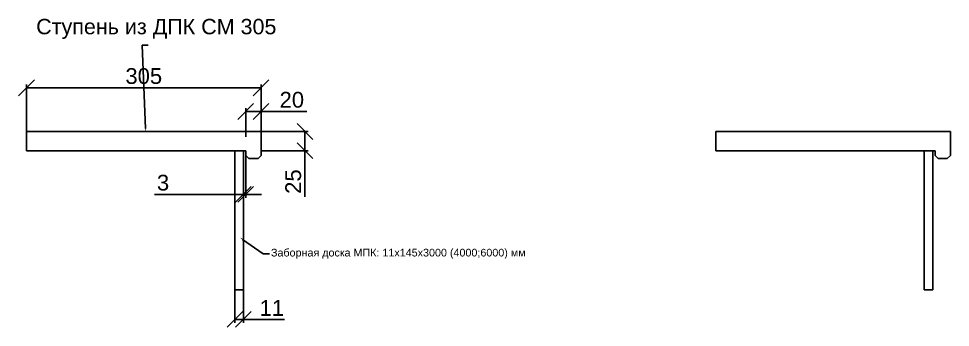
# Model space of a CAD drawing. Header units: millimetres. Extents: x 98348 to 106428, y 184127 to 187088.
# Drawn here: x 98348 to 99559, y 186687 to 187088 of the extents above; entities that cross this region are included whole.
import ezdxf
from ezdxf import colors
from ezdxf.entities.mleader import LeaderData, LeaderLine
from ezdxf.math import Vec2, Vec3

# ---------------------------------------------------------------- set-up
doc = ezdxf.new("R2010")
doc.units = ezdxf.units.MM
for name, color, linetype in [('Доска МПК 11х145х3000', 32, 'Continuous'), ('Размеры', 140, 'Continuous'), ('Ступень СМ305', 52, 'Continuous')]:
    doc.layers.add(name, color=color, linetype=linetype)
doc.styles.get("Standard").update_dxf_attribs({"font": 'arial.ttf'})
doc.dimstyles.new('Копия Аннотативный', dxfattribs={"dimscale": 0, "dimtxt": 20.5, "dimasz": 20.5, "dimexe": 4.25, "dimexo": 0.625, "dimgap": 4.625, "dimtad": 1, "dimtxsty": 'Standard', "dimblk": 'OBLIQUE', "dimcen": 20.5, "dimclrd": 4, "dimclrt": 4, "dimadec": 0, "dimazin": 0, "dimtfac": 1, "dimtmove": 0, "dimatfit": 3, "dimfxl": 1, "dimtfillclr": 4, "dimarcsym": 0})

# ---------------------------------------------------------------- blocks, each defined once
blk = doc.blocks.new('_Oblique')
at = {"color": 0, "linetype": 'ByBlock', "lineweight": -2}
blk.add_line((-0.5, -0.5), (0.5, 0.5), dxfattribs=at)
blk = doc.blocks.new('*D194')
at = {"layer": 'Defpoints', "color": 0, "transparency": 16777216}
for p in [(98662.9, 186941.7), (98662.9, 186916.7), (98719.9, 186916.7)]:
    blk.add_point(p, dxfattribs=at)
at = {"layer": 'Размеры', "color": 0, "lineweight": -2, "transparency": 16777216}
for p, q in [((98663.6, 186941.7), (98724.2, 186941.7)), ((98663.6, 186916.7), (98724.2, 186916.7))]:
    blk.add_line(p, q, dxfattribs=at)
at = {"layer": 'Размеры', "color": 4, "lineweight": -2, "transparency": 16777216}
for p, q in [((98719.9, 186941.7), (98719.9, 186916.7)), ((98719.9, 186916.7), (98719.9, 186857.1))]:
    blk.add_line(p, q, dxfattribs=at)
at = {"layer": 'Размеры', "color": 4, "lineweight": -2, "transparency": 16777216, "xscale": 20.5, "yscale": 20.5, "zscale": 20.5}
for p, rotation in [((98719.9, 186941.7), 90), ((98719.9, 186916.7), 270)]:
    blk.add_blockref('_Oblique', p, dxfattribs=dict(at, rotation=rotation))
at = {"layer": 'Размеры', "color": 4, "transparency": 16777216, "insert": (98704.8, 186876.7), "char_height": 20.5, "attachment_point": 5, "rotation": 90}
blk.add_mtext('25', dxfattribs=at)
blk = doc.blocks.new('*D195')
at = {"layer": 'Defpoints', "color": 0, "transparency": 16777216}
for p in [(98628.9, 186736.3), (98639.9, 186736.3), (98639.9, 186697.7)]:
    blk.add_point(p, dxfattribs=at)
at = {"layer": 'Размеры', "color": 0, "lineweight": -2, "transparency": 16777216}
for p, q in [((98628.9, 186735.7), (98628.9, 186693.4)), ((98639.9, 186735.7), (98639.9, 186693.4))]:
    blk.add_line(p, q, dxfattribs=at)
at = {"layer": 'Размеры', "color": 4, "lineweight": -2, "transparency": 16777216}
for p, q in [((98628.9, 186697.7), (98639.9, 186697.7)), ((98639.9, 186697.7), (98693.2, 186697.7))]:
    blk.add_line(p, q, dxfattribs=at)
at = {"layer": 'Размеры', "color": 4, "lineweight": -2, "transparency": 16777216, "xscale": 20.5, "yscale": 20.5, "zscale": 20.5, "rotation": 180}
blk.add_blockref('_Oblique', (98628.9, 186697.7), dxfattribs=at)
at = {"layer": 'Размеры', "color": 4, "lineweight": -2, "transparency": 16777216, "xscale": 20.5, "yscale": 20.5, "zscale": 20.5}
blk.add_blockref('_Oblique', (98639.9, 186697.7), dxfattribs=at)
at = {"layer": 'Размеры', "color": 4, "transparency": 16777216, "insert": (98676.8, 186712.6), "char_height": 20.5, "attachment_point": 5}
blk.add_mtext('11', dxfattribs=at)
blk = doc.blocks.new('*D196')
at = {"layer": 'Defpoints', "color": 0, "transparency": 16777216}
for p in [(98662.9, 186967.7), (98642.9, 186934.4), (98662.9, 186933.3)]:
    blk.add_point(p, dxfattribs=at)
at = {"layer": 'Размеры', "color": 0, "lineweight": -2, "transparency": 16777216}
for p, q in [((98642.9, 186935), (98642.9, 186972)), ((98662.9, 186933.9), (98662.9, 186972))]:
    blk.add_line(p, q, dxfattribs=at)
at = {"layer": 'Размеры', "color": 4, "lineweight": -2, "transparency": 16777216}
for p, q in [((98642.9, 186967.7), (98662.9, 186967.7)), ((98662.9, 186967.7), (98722.3, 186967.7))]:
    blk.add_line(p, q, dxfattribs=at)
at = {"layer": 'Размеры', "color": 4, "lineweight": -2, "transparency": 16777216, "xscale": 20.5, "yscale": 20.5, "zscale": 20.5, "rotation": 180}
blk.add_blockref('_Oblique', (98642.9, 186967.7), dxfattribs=at)
at = {"layer": 'Размеры', "color": 4, "lineweight": -2, "transparency": 16777216, "xscale": 20.5, "yscale": 20.5, "zscale": 20.5}
blk.add_blockref('_Oblique', (98662.9, 186967.7), dxfattribs=at)
at = {"layer": 'Размеры', "color": 4, "transparency": 16777216, "insert": (98702.9, 186982.8), "char_height": 20.5, "attachment_point": 5}
blk.add_mtext('20', dxfattribs=at)
blk = doc.blocks.new('*D197')
at = {"layer": 'Defpoints', "color": 0, "transparency": 16777216}
for p in [(98662.9, 186998.5), (98357.9, 186941.7), (98662.9, 186941.7)]:
    blk.add_point(p, dxfattribs=at)
at = {"layer": 'Размеры', "color": 0, "lineweight": -2, "transparency": 16777216}
for p, q in [((98357.9, 186942.3), (98357.9, 187002.7)), ((98662.9, 186942.3), (98662.9, 187002.7))]:
    blk.add_line(p, q, dxfattribs=at)
at = {"layer": 'Размеры', "color": 4, "lineweight": -2, "transparency": 16777216}
blk.add_line((98357.9, 186998.5), (98662.9, 186998.5), dxfattribs=at)
at = {"layer": 'Размеры', "color": 4, "lineweight": -2, "transparency": 16777216, "xscale": 20.5, "yscale": 20.5, "zscale": 20.5, "rotation": 180}
blk.add_blockref('_Oblique', (98357.9, 186998.5), dxfattribs=at)
at = {"layer": 'Размеры', "color": 4, "lineweight": -2, "transparency": 16777216, "xscale": 20.5, "yscale": 20.5, "zscale": 20.5}
blk.add_blockref('_Oblique', (98662.9, 186998.5), dxfattribs=at)
at = {"layer": 'Размеры', "color": 4, "transparency": 16777216, "insert": (98510.4, 187013.6), "char_height": 20.5, "attachment_point": 5}
blk.add_mtext('305', dxfattribs=at)
blk = doc.blocks.new('Ступень из ДПК CM 305')
at = {"layer": 'Ступень СМ305'}
for p, q in [((103547.4, 186120.8), (103242.4, 186120.8)), ((103242.4, 186120.8), (103242.4, 186095.8)), ((103547.4, 186120.8), (103547.4, 186095.8)), ((103527.4, 186095.8), (103242.4, 186095.8)), ((103527.4, 186095.8), (103524.4, 186095.8)), ((103527.4, 186095.8), (103527.4, 186089.8)), ((103547.4, 186089.8), (103547.4, 186095.8)), ((103527.4, 186089.8), (103531.4, 186085.8)), ((103531.4, 186085.8), (103543.4, 186085.8)), ((103543.4, 186085.8), (103547.4, 186089.8))]:
    blk.add_line(p, q, dxfattribs=at)
blk = doc.blocks.new('*D198')
at = {"layer": 'Defpoints', "color": 0, "transparency": 16777216}
for p in [(98639.9, 186916.7), (98642.9, 186916.7), (98642.9, 186860.1)]:
    blk.add_point(p, dxfattribs=at)
at = {"layer": 'Размеры', "color": 0, "lineweight": -2, "transparency": 16777216}
for p, q in [((98639.9, 186916.1), (98639.9, 186855.8)), ((98642.9, 186916.1), (98642.9, 186855.8))]:
    blk.add_line(p, q, dxfattribs=at)
at = {"layer": 'Размеры', "color": 4, "lineweight": -2, "transparency": 16777216}
for p, q in [((98639.9, 186860.1), (98524.2, 186860.1)), ((98642.9, 186860.1), (98639.9, 186860.1)), ((98642.9, 186860.1), (98663.4, 186860.1))]:
    blk.add_line(p, q, dxfattribs=at)
at = {"layer": 'Размеры', "color": 4, "lineweight": -2, "transparency": 16777216, "xscale": 20.5, "yscale": 20.5, "zscale": 20.5}
blk.add_blockref('_Oblique', (98639.9, 186860.1), dxfattribs=at)
at = {"layer": 'Размеры', "color": 4, "lineweight": -2, "transparency": 16777216, "xscale": 20.5, "yscale": 20.5, "zscale": 20.5, "rotation": 180}
blk.add_blockref('_Oblique', (98642.9, 186860.1), dxfattribs=at)
at = {"layer": 'Размеры', "color": 4, "transparency": 16777216, "insert": (98535.5, 186875.2), "char_height": 20.5, "attachment_point": 5}
blk.add_mtext('3', dxfattribs=at)

msp = doc.modelspace()

# ---------------------------------------------------------------- linework, layer by layer
at = {"layer": 'Доска МПК 11х145х3000'}
for p, q in [((98628.946, 186916.725), (98628.946, 186736.296)), ((98628.946, 186916.725), (98639.946, 186916.725)), ((98639.946, 186916.725), (98639.946, 186736.296)), ((99525.162, 186916.725), (99525.162, 186736.296)), ((99525.162, 186916.725), (99536.162, 186916.725)), ((99536.162, 186916.725), (99536.162, 186736.296)), ((98628.946, 186736.296), (98639.946, 186736.296)), ((99525.162, 186736.296), (99536.162, 186736.296))]:
    msp.add_line(p, q, dxfattribs=at)
at = {"layer": 'Ступень СМ305'}
for p, q in [((98662.946, 186941.725), (98357.946, 186941.725)), ((98357.946, 186941.725), (98357.946, 186916.725)), ((98662.946, 186941.725), (98662.946, 186916.725)), ((98642.946, 186916.725), (98357.946, 186916.725)), ((98642.946, 186916.725), (98639.946, 186916.725)), ((98642.946, 186916.725), (98642.946, 186910.725)), ((98642.946, 186910.725), (98646.946, 186906.725)), ((98646.946, 186906.725), (98658.946, 186906.725)), ((98658.946, 186906.725), (98662.946, 186910.725)), ((98662.946, 186910.725), (98662.946, 186916.725))]:
    msp.add_line(p, q, dxfattribs=at)

# ---------------------------------------------------------------- block references
msp.add_blockref('Ступень из ДПК CM 305', (-3988.213, 820.908), dxfattribs=at)

# ---------------------------------------------------------------- texts
at = {"layer": 'Размеры'}
msp.add_text('Ступень из ДПК CM 305', height=20, dxfattribs=at).set_placement((98370.515, 187067.947))

# ---------------------------------------------------------------- dimensions: what is measured, and where the dimension line sits
for base, p1, p2, picture, middle in [((98662.946, 186998.497), (98357.946, 186941.725), (98662.946, 186941.725), '*D197', (98510.446, 187013.596)), ((98662.946, 186967.709), (98642.946, 186934.425), (98662.946, 186933.31), '*D196', (98702.894, 186982.801)), ((98639.946, 186697.678), (98628.946, 186736.296), (98639.946, 186736.296), '*D195', (98676.81, 186712.595))]:
    dim = msp.add_linear_dim(base=base, p1=p1, p2=p2, dimstyle='Копия Аннотативный', dxfattribs=at)
    dim.commit()
    dim.dimension.update_dxf_attribs({"geometry": picture, "text_midpoint": middle})
dim = msp.add_linear_dim(base=(98719.941, 186916.725), p1=(98662.946, 186941.725), p2=(98662.946, 186916.725), angle=90, dimstyle='Копия Аннотативный', dxfattribs=at)
dim.commit()
dim.dimension.update_dxf_attribs({"geometry": '*D194', "text_midpoint": (98704.85, 186876.665)})
dim = msp.add_linear_dim(base=(98642.946, 186860.085), p1=(98639.946, 186916.725), p2=(98642.946, 186916.725), dimstyle='Копия Аннотативный', dxfattribs=at)
dim.commit()
dim.dimension.update_dxf_attribs({"geometry": '*D198', "text_midpoint": (98535.507, 186860.085), "dimtype": 160})

# ---------------------------------------------------------------- leaders
at = {"layer": 'Defpoints'}
ml = msp.add_multileader_mtext('Standard', dxfattribs=at)
ml.set_content('', color=256)
ml.set_leader_properties()
ml.build(insert=Vec2(0, 0))
ctx = ml.context
ctx.base_point, ctx.plane_origin = Vec3(98516.206, 187053.674), Vec3(98374.457, 186930.44)
notes = []
notes.append((ctx, [(1, (1, 1, 0), (98508.206, 187053.674), (1, 0), 8, [(0, [(98513, 186941.725)], 0, [])])]))
ctx.mtext.insert, ctx.mtext.flow_direction = Vec3(98518.206, 187055.674), 5
at = {"layer": 'Размеры'}
ml = msp.add_multileader_mtext('Standard', dxfattribs=at)
ml.set_content('Заборная доска МПК: 11х145х3000 (4000;6000) мм', color=256)
ml.set_leader_properties()
ml.build(insert=Vec2(0, 0))
ctx = ml.context
ctx.base_point, ctx.char_height, ctx.plane_origin = Vec3(98673.798, 186782.969), 10, Vec3(98635.641, 186803.916)
notes.append((ctx, [(0, (1, 1, 0), (98665.798, 186782.969), (1, 0), 8, [(0, [(98635.641, 186803.916)], 0, [])])]))
ctx.mtext.insert, ctx.mtext.flow_direction = Vec3(98675.798, 186789.439), 5
for ctx, leaders in notes:
    for number, flags, end, landing, length, lines in leaders:
        leader = LeaderData()
        leader.index, (leader.has_last_leader_line, leader.has_dogleg_vector, leader.attachment_direction) = number, flags
        leader.last_leader_point, leader.dogleg_vector, leader.dogleg_length = Vec3(end), Vec3(landing), length
        for number, points, colour, breaks in lines:
            line = LeaderLine()
            line.index, line.vertices, line.color, line.breaks = number, Vec3.list(points), colors.encode_raw_color(colour), breaks
            leader.lines.append(line)
        ctx.leaders.append(leader)

doc.saveas('drawing.dxf')
